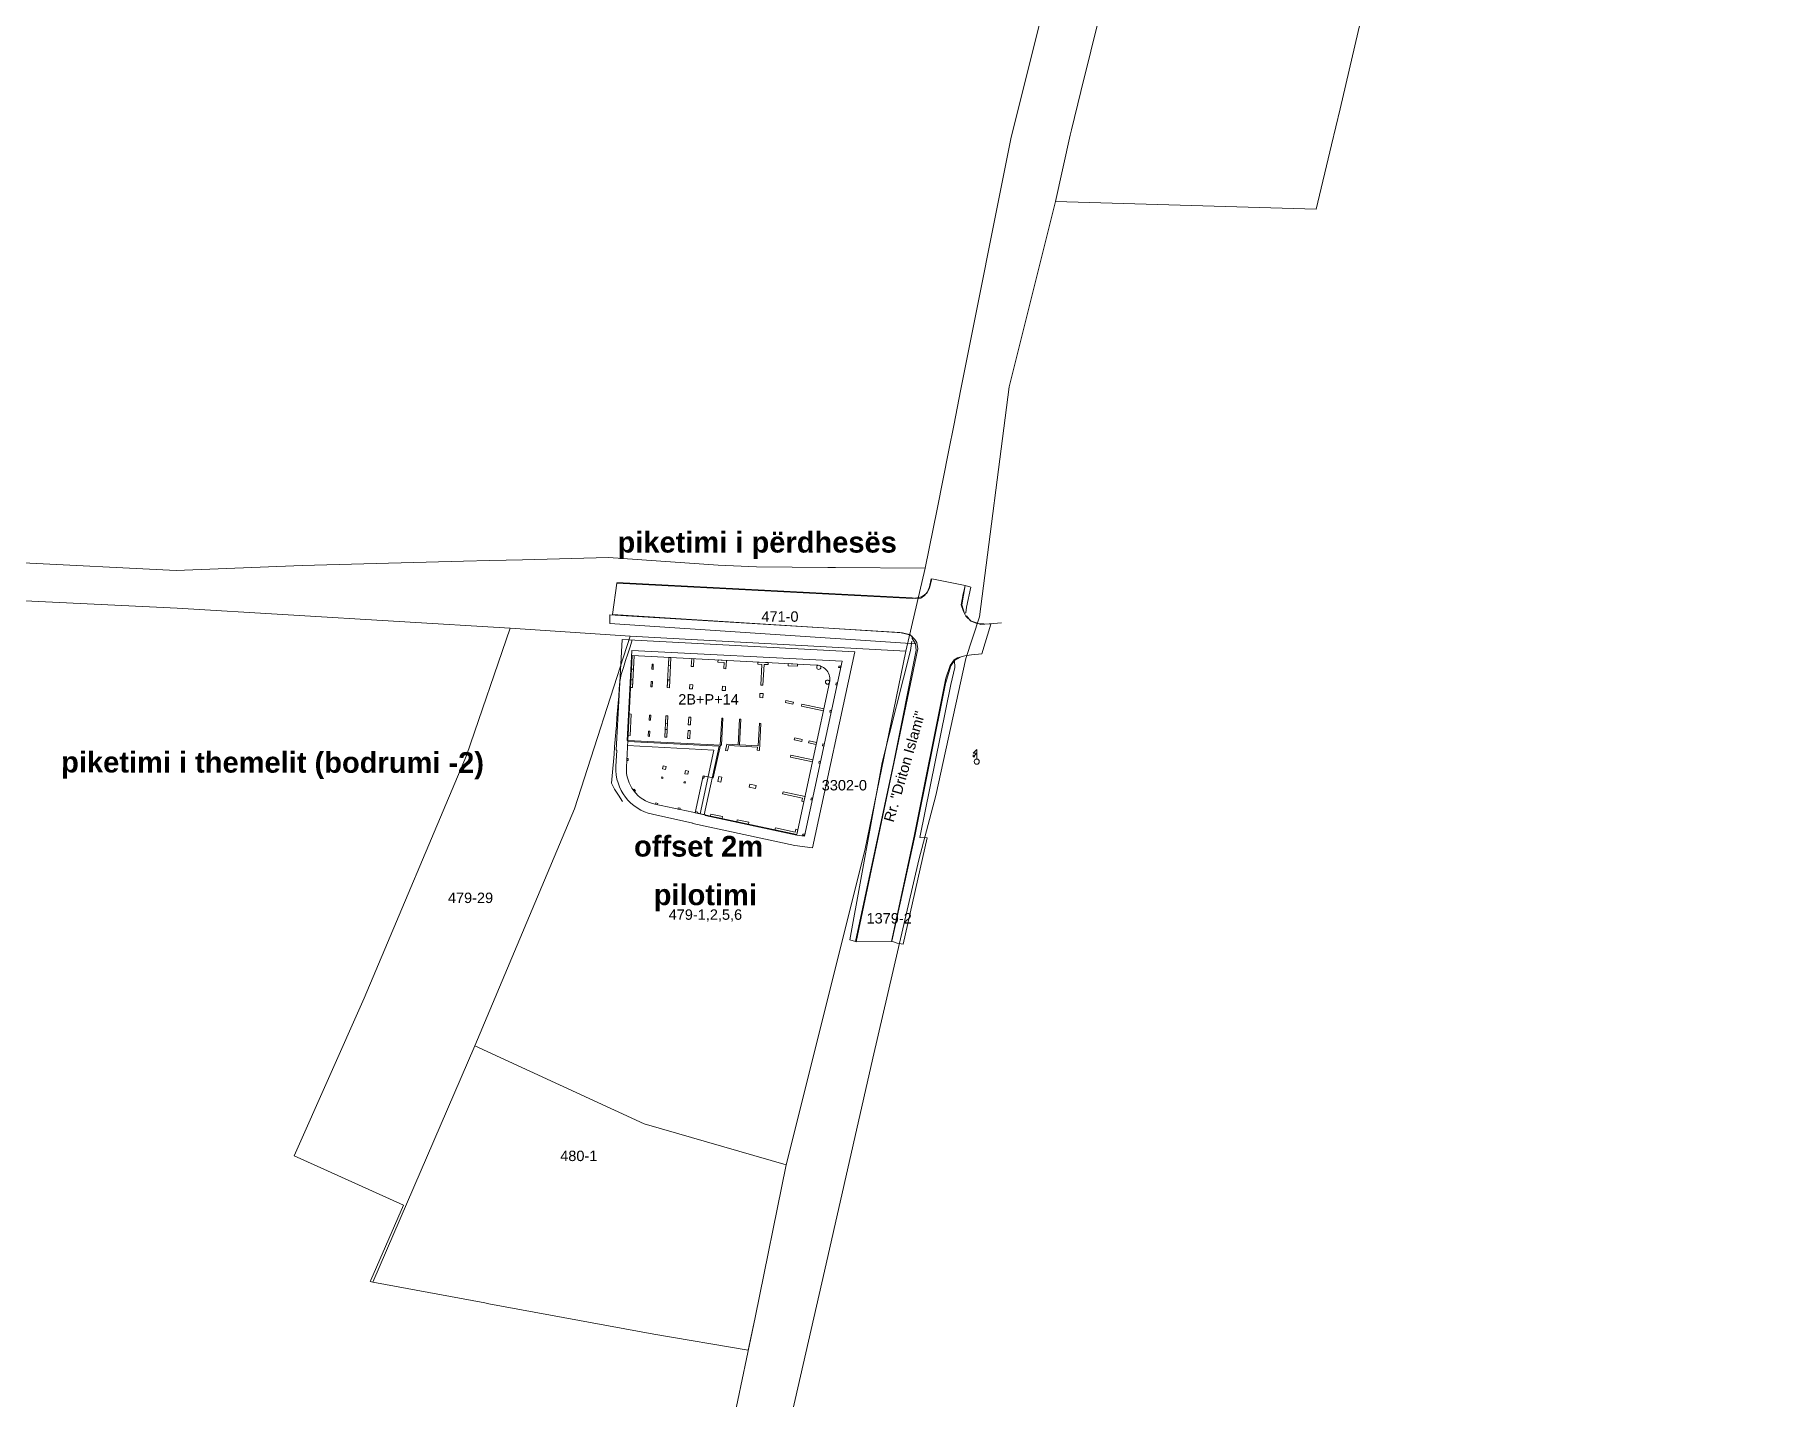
# Model space of a CAD drawing. Header units: metres. Extents: x 7511907 to 7512702, y 4691584 to 4693913.
# Drawn here: x 7512153.7 to 7512486.5, y 4693377.3 to 4693639.6 of the extents above; entities that cross this region are included whole.
import ezdxf
from ezdxf.enums import TextEntityAlignment as Align

# ---------------------------------------------------------------- set-up
doc = ezdxf.new("R2010")
doc.units = ezdxf.units.M
doc.layers.get('0').update_dxf_attribs({"lineweight": 0})
for name, color, linetype, lineweight, true_color in [('2D Drafting - General_Pen_No__88', 7, 'Continuous', 0, 0xfd4435), ('Shtyllat', 7, 'Continuous', 0, 0xa80f02), ('Shtyllat b1', 7, 'Continuous', 0, 0x182891), ('Shtyllat b2', 7, 'Continuous', 0, 0x496f39)]:
    doc.layers.add(name, color=color, linetype=linetype, lineweight=lineweight, true_color=true_color)
for name, color, linetype, lineweight in [('A - Pllaka e Përdhesës _Pen_No__6', 1, 'Continuous', 0), ('Asfallt', 97, 'Continuous', 0), ('Dimensione', 7, 'Continuous', 0), ('etazha', 7, 'Continuous', 0), ('Nr-Kojshi', 251, 'Continuous', 0), ('Nr-Ri', 1, 'Continuous', 0), ('ofset', 5, 'Continuous', 0), ('Parc-Kojshi', 251, 'Continuous', 0), ('ParcRePo', 1, 'Continuous', 0), ('Perdhesa o3 ferizaj', 1, 'Continuous', 0), ('Shtyllat kati 1', 3, 'Continuous', 0), ('Shtyllat perdhesa', 1, 'Continuous', 0), ('Themel pllaka o3 ferizaj', 30, 'Continuous', 0), ('trotuar', 155, 'Continuous', 0)]:
    doc.layers.add(name, color=color, linetype=linetype, lineweight=lineweight)
doc.styles.add('GENERATED_STYLE_1', font='arialbd.ttf')
doc.styles.add('GENERATED_STYLE_2', font='arial.ttf')
doc.styles.get("Standard").update_dxf_attribs({"font": 'arial.ttf'})

# ---------------------------------------------------------------- blocks, each defined once
blk = doc.blocks.new('Pole electricity_ Shtyllë Elekrike Druri - tension i lartë')
at = {"color": 1, "linetype": 'ByBlock', "lineweight": 0, "flags": 128}
for points in [[(0, 0.5), (0, 2.35), (-0.7, 1.65), (0, 1.65), (-0.7, 0.95)], [(-0.35, 0.95), (-0.7, 0.95), (-0.7, 1.3)]]:
    blk.add_lwpolyline(points, dxfattribs=at)
at = {"color": 1, "linetype": 'ByBlock', "lineweight": 0}
blk.add_circle((0, 0), 0.5, dxfattribs=at)
blk = doc.blocks.new('Shtylle_Elekrike_Druri')
at = {"color": 1, "lineweight": 0}
blk.add_blockref('Pole electricity_ Shtyllë Elekrike Druri - tension i lartë', (0, 0), dxfattribs=at)

msp = doc.modelspace()

# ---------------------------------------------------------------- linework, layer by layer
at = {"layer": 'A - Pllaka e Përdhesës _Pen_No__6', "linetype": 'Continuous', "lineweight": 0, "flags": 128}
msp.add_lwpolyline([(7512280.786, 4693489.943), (7512282.32, 4693497.07), (7512284.275, 4693496.649), (7512285.628, 4693502.936), (7512267.822, 4693503.854), (7512268.665, 4693520.182), (7512304.095, 4693518.358, -0.4618664), (7512306.642, 4693515.033), (7512300.339, 4693485.736)], format="xyb", close=True, dxfattribs=at)
at = {"layer": 'Asfallt'}
msp.add_polyline3d([(7512265.701, 4693534.097, 621.822), (7512322.558, 4693531.172, 621.389), (7512323.802, 4693531.35, 621.329), (7512324.475, 4693531.52, 621.358), (7512325.351, 4693532.182, 621.387), (7512325.864, 4693533.142, 621.375), (7512326.322, 4693534.949, 621.377), (7512332.702, 4693533.647, 621.094), (7512332.478, 4693532.518, 621.189), (7512332.478, 4693532.518, 621.189), (7512332.324, 4693532.075, 621.026), (7512331.998, 4693530.278, 620.999), (7512331.979, 4693529.952, 621.011), (7512332.374, 4693528.644, 621.233), (7512332.853, 4693527.776, 621.1), (7512333.892, 4693526.821, 621.03), (7512334.943, 4693526.354, 621.044), (7512337.673, 4693526.239, 621.087), (7512335.906, 4693520.494, 621.283), (7512333.968, 4693520.342, 621.324), (7512332.637, 4693520.134, 621.293), (7512331.232, 4693519.76, 621.242), (7512330.59, 4693519.359, 621.181), (7512329.852, 4693518.243, 621.298), (7512329.002, 4693515.822, 0), (7512322.941, 4693485.469, 621.514), (7512318.539, 4693465.209, 621.647), (7512311.78, 4693465.136, 621.762), (7512319.075, 4693499.771, 621.513), (7512323.636, 4693521.491, 621.387), (7512323.432, 4693522.703, 621.408), (7512323.011, 4693523.301, 621.263), (7512322.088, 4693524.254, 621.347), (7512321.464, 4693524.373, 621.341), (7512320.682, 4693524.549, 621.159), (7512264.895, 4693528.11, 621.753), (7512265.701, 4693534.097, 621.822)], dxfattribs=at)
at = {"layer": 'ofset', "flags": 128}
msp.add_lwpolyline([(7512266.793, 4693492.13), (7512266.037, 4693493.309), (7512265.282, 4693494.488), (7512264.721, 4693495.65), (7512264.834, 4693497.046), (7512264.947, 4693498.441), (7512265.061, 4693499.837), (7512265.174, 4693501.232), (7512265.287, 4693502.627), (7512265.401, 4693504.023), (7512265.514, 4693505.418), (7512265.627, 4693506.814), (7512265.74, 4693508.209), (7512265.854, 4693509.604), (7512265.967, 4693511), (7512266.08, 4693512.395), (7512266.194, 4693513.791), (7512266.307, 4693515.186), (7512266.543, 4693516.542), (7512266.973, 4693517.874), (7512267.402, 4693519.207), (7512267.832, 4693520.539), (7512268.262, 4693521.872), (7512268.691, 4693523.204)], dxfattribs=at)
at = {"layer": 'ofset', "linetype": 'Continuous', "lineweight": 20}
msp.add_lwpolyline([(7512266.747, 4693523.288), (7512265.619, 4693501.968), (7512265.719, 4693501.962), (7512265.554, 4693498.825, 0.3679548), (7512272.559, 4693489.657), (7512280.346, 4693487.972), (7512280.324, 4693487.874), (7512299.968, 4693483.622), (7512303.364, 4693483.231), (7512311.523, 4693520.925)], format="xyb", close=True, dxfattribs=at)
at = {"layer": 'Parc-Kojshi', "flags": 128}
for points in [[(7512410.495, 4693845.622), (7512419.437, 4693879.85), (7512427.238, 4693905.508), (7512417.708, 4693912.968), (7512410.637, 4693883.96), (7512402.376, 4693858.521), (7512401.436, 4693856.401), (7512399.646, 4693848.962), (7512387.074, 4693810.674), (7512374.553, 4693762.567), (7512365.481, 4693720.989), (7512354.679, 4693672.322), (7512341.507, 4693619.595), (7512331.906, 4693571.427), (7512330.518, 4693564.459), (7512329.567, 4693559.681), (7512327.31, 4693548.35), (7512325.054, 4693537.019), (7512321.284, 4693521.05), (7512313.392, 4693482.692), (7512298.32, 4693422.255), (7512292.329, 4693392.887), (7512286.488, 4693365.068)], [(7512296.938, 4693363.648), (7512305.639, 4693401.766), (7512314.971, 4693442.754), (7512323.792, 4693480.882), (7512327.1, 4693493.27), (7512332.854, 4693519.6), (7512335.464, 4693527.649), (7512341.196, 4693571.847), (7512350.105, 4693607.496)], [(7512146.434, 4693530.987), (7512181.134, 4693529.325), (7512245.216, 4693525.466), (7512268.255, 4693523.885), (7512321.284, 4693521.05), (7512321.284, 4693521.05), (7512325.054, 4693537.019), (7512307.771, 4693537.098), (7512306.311, 4693537.105), (7512292.564, 4693537.23), (7512285.193, 4693537.553), (7512264.114, 4693539.042), (7512247.604, 4693538.622), (7512241.28, 4693538.46), (7512236.21, 4693538.32), (7512219.453, 4693537.88), (7512205.164, 4693537.504), (7512180.964, 4693536.525), (7512150.244, 4693538.066)], [(7512268.255, 4693523.885), (7512257.562, 4693490.724), (7512238.421, 4693445.097), (7512218.794, 4693399.668), (7512218.276, 4693399.764), (7512218.406, 4693400.062), (7512224.682, 4693414.487), (7512210.095, 4693421.075), (7512203.687, 4693423.971), (7512217.091, 4693454.317), (7512236.773, 4693500.994), (7512245.216, 4693525.466), (7512268.255, 4693523.885)], [(7512238.421, 4693445.097), (7512270.99, 4693430.126), (7512298.32, 4693422.255), (7512292.329, 4693392.887), (7512291.006, 4693386.587), (7512272.862, 4693389.694), (7512241.115, 4693395.524), (7512240.319, 4693395.67), (7512218.794, 4693399.668), (7512238.421, 4693445.097)]]:
    msp.add_lwpolyline(points, dxfattribs=at)
at = {"layer": 'Parc-Kojshi', "linetype": 'Continuous'}
for points in [[(7512410.495, 4693845.622), (7512419.437, 4693879.85), (7512427.238, 4693905.508), (7512417.708, 4693912.968), (7512410.637, 4693883.96), (7512402.376, 4693858.521), (7512401.436, 4693856.401), (7512399.646, 4693848.962), (7512387.074, 4693810.674), (7512374.553, 4693762.567), (7512365.481, 4693720.989), (7512354.679, 4693672.322), (7512341.507, 4693619.595), (7512331.906, 4693571.427), (7512330.518, 4693564.459), (7512329.567, 4693559.681), (7512327.31, 4693548.35), (7512325.054, 4693537.019), (7512321.284, 4693521.05), (7512313.392, 4693482.692), (7512298.32, 4693422.255), (7512292.329, 4693392.887), (7512286.488, 4693365.068)], [(7512296.938, 4693363.648), (7512305.639, 4693401.766), (7512314.971, 4693442.754), (7512323.792, 4693480.882), (7512327.1, 4693493.27), (7512332.854, 4693519.6), (7512335.464, 4693527.649), (7512341.196, 4693571.847), (7512350.105, 4693607.496)]]:
    msp.add_lwpolyline(points, dxfattribs=at)
at = {"layer": 'ParcRePo', "color": 0, "flags": 128}
msp.add_lwpolyline([(7512478.503, 4693688.638), (7512486.45, 4693673.31), (7512470.948, 4693669.021), (7512470.313, 4693672.792), (7512414.894, 4693669.52), (7512411.568, 4693654.296), (7512404.867, 4693625.319), (7512403.203, 4693618.43), (7512400.216, 4693606.068), (7512350.105, 4693607.496), (7512352.914, 4693620.255), (7512353.143, 4693621.297), (7512354.962, 4693628.654), (7512362.713, 4693660.001), (7512366.125, 4693673.798), (7512369.821, 4693689.755), (7512373.519, 4693705.721), (7512394.35, 4693703.46), (7512422.64, 4693701.59), (7512474.01, 4693698.11)], close=True, dxfattribs=at)
at = {"layer": 'Shtyllat', "color": 14, "linetype": 'Continuous', "true_color": 0xa80f02}
for points in [[(7512268.665, 4693520.182), (7512268.349, 4693514.04), (7512268.748, 4693514.019), (7512269.064, 4693520.162)], [(7512268.748, 4693514.019), (7512268.825, 4693515.517), (7512268.426, 4693515.538), (7512268.349, 4693514.04)], [(7512275.336, 4693504.469), (7512275.413, 4693505.967), (7512275.013, 4693505.987)]]:
    msp.add_lwpolyline(points, dxfattribs=at)
for points in [[(7512268.931, 4693517.565), (7512269.064, 4693520.162), (7512268.665, 4693520.182), (7512268.531, 4693517.586)], [(7512272.485, 4693518.534), (7512272.735, 4693518.521), (7512272.683, 4693517.522), (7512272.434, 4693517.535)], [(7512275.827, 4693514.005), (7512276.125, 4693519.798), (7512275.726, 4693519.818), (7512275.427, 4693514.026)], [(7512280.442, 4693518.073), (7512280.519, 4693519.571), (7512280.12, 4693519.592), (7512280.043, 4693518.094)], [(7512286.704, 4693517.651), (7512286.786, 4693519.249), (7512285.188, 4693519.331), (7512285.167, 4693518.931), (7512286.366, 4693518.87), (7512286.304, 4693517.671)], [(7512293.825, 4693514.48), (7512294.03, 4693518.475), (7512294.83, 4693518.434), (7512294.85, 4693518.834), (7512292.853, 4693518.936), (7512292.832, 4693518.537), (7512293.631, 4693518.496), (7512293.426, 4693514.501)], [(7512300.467, 4693518.144), (7512300.487, 4693518.543), (7512298.69, 4693518.636), (7512298.669, 4693518.236)], [(7512272.313, 4693515.187), (7512272.563, 4693515.175), (7512272.511, 4693514.176), (7512272.261, 4693514.189)], [(7512280.296, 4693513.775), (7512280.337, 4693514.574), (7512279.738, 4693514.605), (7512279.697, 4693513.806)], [(7512286.592, 4693513.451), (7512286.634, 4693514.25), (7512286.034, 4693514.281), (7512285.993, 4693513.482)], [(7512307.896, 4693514.921), (7512307.812, 4693514.53), (7512308.057, 4693514.477), (7512308.141, 4693514.868)], [(7512293.801, 4693512.065), (7512293.842, 4693512.864), (7512293.243, 4693512.895), (7512293.202, 4693512.096)], [(7512299.597, 4693510.816), (7512299.682, 4693511.207), (7512298.215, 4693511.523), (7512298.131, 4693511.132)], [(7512305.463, 4693509.554), (7512305.547, 4693509.945), (7512301.324, 4693510.854), (7512301.24, 4693510.463)], [(7512268.275, 4693504.832), (7512268.486, 4693508.927), (7512268.086, 4693508.947), (7512267.876, 4693504.853)], [(7512271.981, 4693508.747), (7512272.231, 4693508.734), (7512272.18, 4693507.735), (7512271.93, 4693507.748)], [(7512275.336, 4693504.469), (7512275.547, 4693508.563), (7512275.147, 4693508.584), (7512274.936, 4693504.489)], [(7512279.864, 4693506.839), (7512279.941, 4693508.337), (7512279.541, 4693508.358), (7512279.464, 4693506.86)], [(7512285.888, 4693508.131), (7512285.621, 4693502.938), (7512285.87, 4693502.925), (7512286.138, 4693508.118)], [(7512289.333, 4693507.954), (7512289.583, 4693507.941), (7512289.329, 4693502.997), (7512292.924, 4693502.812), (7512293.148, 4693507.156), (7512293.397, 4693507.144), (7512293.13, 4693501.95), (7512292.73, 4693501.971), (7512292.761, 4693502.57), (7512287.246, 4693502.854), (7512287.034, 4693501.865), (7512286.643, 4693501.949), (7512286.895, 4693503.123), (7512289.079, 4693503.01)], [(7512271.822, 4693505.651), (7512272.072, 4693505.638), (7512272.02, 4693504.639), (7512271.771, 4693504.652)], [(7512279.73, 4693504.242), (7512279.807, 4693505.74), (7512279.408, 4693505.761), (7512279.33, 4693504.263)], [(7512301.313, 4693503.671), (7512299.846, 4693503.986), (7512299.931, 4693504.377), (7512301.397, 4693504.062)], [(7512304.07, 4693503.077), (7512302.603, 4693503.393), (7512302.687, 4693503.784), (7512304.154, 4693503.468)], [(7512303.354, 4693499.751), (7512299.131, 4693500.659), (7512299.215, 4693501.05), (7512303.438, 4693500.142)], [(7512285.147, 4693495.95), (7512285.734, 4693495.824), (7512285.944, 4693496.801), (7512285.358, 4693496.928)], [(7512292.364, 4693494.602), (7512291.191, 4693494.854), (7512291.317, 4693495.441), (7512292.49, 4693495.188)], [(7512297.607, 4693493.576), (7512301.438, 4693492.755), (7512301.313, 4693492.165), (7512301.704, 4693492.081), (7512301.914, 4693493.059), (7512297.691, 4693493.967)], [(7512283.719, 4693489.312), (7512285.968, 4693488.828), (7512286.052, 4693489.219), (7512283.803, 4693489.703)], [(7512288.796, 4693488.22), (7512291.044, 4693487.736), (7512291.128, 4693488.127), (7512288.88, 4693488.611)], [(7512296.135, 4693486.641), (7512300.339, 4693485.736), (7512300.549, 4693486.714), (7512300.158, 4693486.798), (7512300.032, 4693486.211), (7512296.219, 4693487.032)]]:
    msp.add_lwpolyline(points, close=True, dxfattribs=at)
for centre in [(7512304.567, 4693517.933), (7512306.241, 4693515.073)]:
    msp.add_circle(centre, 0.4, dxfattribs=at)
at = {"layer": 'Shtyllat b1', "linetype": 'Continuous'}
for points in [[(7512308.799, 4693518.115), (7512308.399, 4693518.136), (7512308.386, 4693517.886), (7512308.786, 4693517.866)], [(7512306.769, 4693509.682), (7512306.685, 4693509.291), (7512306.93, 4693509.239), (7512307.014, 4693509.63)], [(7512267.645, 4693500.409), (7512267.624, 4693500.009), (7512267.874, 4693499.996), (7512267.894, 4693500.396)], [(7512305.371, 4693503.181), (7512305.287, 4693502.79), (7512305.531, 4693502.737), (7512305.615, 4693503.129)], [(7512274.505, 4693498.395), (7512275.09, 4693498.269), (7512275.217, 4693498.858), (7512274.632, 4693498.984)], [(7512278.811, 4693497.468), (7512279.397, 4693497.342), (7512279.523, 4693497.931), (7512278.938, 4693498.057)], [(7512304.66, 4693499.879), (7512304.576, 4693499.488), (7512304.82, 4693499.435), (7512304.905, 4693499.826)], [(7512268.852, 4693494.329), (7512269.095, 4693494.011), (7512269.294, 4693494.163), (7512269.05, 4693494.481)], [(7512273.141, 4693491.588), (7512273.532, 4693491.504), (7512273.585, 4693491.748), (7512273.194, 4693491.832)], [(7512277.449, 4693490.661), (7512277.84, 4693490.577), (7512277.893, 4693490.821), (7512277.502, 4693490.905)], [(7512303.136, 4693492.796), (7512303.052, 4693492.405), (7512303.297, 4693492.352), (7512303.381, 4693492.743)], [(7512301.439, 4693485.611), (7512301.837, 4693485.566), (7512301.865, 4693485.814), (7512301.467, 4693485.859)]]:
    msp.add_lwpolyline(points, close=True, dxfattribs=at)
at = {"layer": 'Shtyllat b2', "linetype": 'Continuous'}
for points in [[(7512274.298, 4693496.607), (7512274.542, 4693496.554), (7512274.595, 4693496.799), (7512274.35, 4693496.851)], [(7512278.606, 4693495.68), (7512278.85, 4693495.627), (7512278.903, 4693495.872), (7512278.658, 4693495.924)]]:
    msp.add_lwpolyline(points, close=True, dxfattribs=at)
at = {"layer": 'Shtyllat kati 1', "linetype": 'Continuous'}
for points in [[(7512275.726, 4693519.818), (7512275.648, 4693518.32)], [(7512275.648, 4693518.32), (7512276.048, 4693518.3), (7512276.125, 4693519.798)], [(7512275.504, 4693515.524), (7512275.427, 4693514.026), (7512275.827, 4693514.005), (7512275.904, 4693515.503)], [(7512275.827, 4693514.005), (7512275.904, 4693515.503), (7512275.504, 4693515.524)], [(7512275.336, 4693504.469), (7512275.413, 4693505.967), (7512275.013, 4693505.987), (7512274.936, 4693504.489)]]:
    msp.add_lwpolyline(points, dxfattribs=at)
msp.add_lwpolyline([(7512275.469, 4693507.065), (7512275.547, 4693508.563), (7512275.147, 4693508.584), (7512275.07, 4693507.086)], close=True, dxfattribs=at)
at = {"layer": 'Shtyllat perdhesa', "linetype": 'Continuous'}
for points in [[(7512282.225, 4693496.63), (7512282.32, 4693497.07), (7512282.564, 4693497.017), (7512282.469, 4693496.577)], [(7512281.226, 4693489.848), (7512280.786, 4693489.943), (7512280.839, 4693490.187), (7512281.279, 4693490.093)]]:
    msp.add_lwpolyline(points, close=True, dxfattribs=at)
at = {"layer": 'Themel pllaka o3 ferizaj', "color": 30, "linetype": 'Continuous'}
msp.add_lwpolyline([(7512268.616, 4693521.186), (7512267.722, 4693503.859), (7512267.822, 4693503.854), (7512267.558, 4693498.719, 0.3679548), (7512272.997, 4693491.619), (7512282.742, 4693489.522), (7512282.72, 4693489.424), (7512300.318, 4693485.638), (7512301.815, 4693485.468), (7512309.052, 4693519.104)], format="xyb", close=True, dxfattribs=at)
at = {"layer": 'Themel pllaka o3 ferizaj', "color": 30, "linetype": 'Continuous', "elevation": 615.15}
for points in [[(7512282.546, 4693489.564), (7512285.376, 4693502.75), (7512267.812, 4693503.654)], [(7512281.764, 4693489.733), (7512284.397, 4693502), (7512267.771, 4693502.855)]]:
    msp.add_lwpolyline(points, dxfattribs=at)
at = {"layer": 'trotuar'}
for points in [[(7512265.729, 4693534.209, 621.915), (7512322.508, 4693531.257, 621.401), (7512323.196, 4693531.175, 621.671), (7512324.192, 4693531.236, 621.623), (7512324.908, 4693531.737, 621.703), (7512325.487, 4693532.426, 621.448), (7512325.888, 4693533.37, 621.418), (7512326.197, 4693534.938, 621.396)], [(7512332.702, 4693533.647, 621.094), (7512333.817, 4693533.326, 621.403), (7512332.971, 4693529.489, 621.377), (7512332.842, 4693528.406, 621.379), (7512332.589, 4693528.271, 621.402), (7512332.063, 4693529.914, 621.292), (7512332.749, 4693533.666, 621.242)], [(7512264.343, 4693527.994, 621.886), (7512264.344, 4693526.325, 621.934), (7512323.154, 4693522.454, 621.368), (7512322.552, 4693523.461, 621.402), (7512322.512, 4693523.903, 621.378), (7512321.753, 4693524.236, 621.368), (7512320.133, 4693524.587, 621.25), (7512264.343, 4693527.994, 621.886)], [(7512332.989, 4693527.813, 621.402), (7512333.746, 4693526.883, 621.469), (7512334.722, 4693526.555, 621.448), (7512335.735, 4693526.187, 621.393), (7512339.739, 4693526.467, 621.63)], [(7512322.44, 4693522.946, 621.352), (7512322.177, 4693521.186, 621.388), (7512316.784, 4693499.635, 621.648), (7512310.566, 4693465.504, 621.794), (7512311.616, 4693465.194, 621.825), (7512318.969, 4693499.698, 621.592), (7512323.305, 4693521.237, 621.362), (7512323.154, 4693522.454, 621.368)], [(7512331.79, 4693519.878, 621.322), (7512330.643, 4693519.256, 621.306), (7512329.963, 4693518.183, 621.38), (7512328.947, 4693514.793, 621.365), (7512323.022, 4693485.461, 621.512), (7512318.628, 4693465.241, 621.651), (7512319.627, 4693464.89, 621.707), (7512320.768, 4693464.682, 621.67), (7512325.39, 4693485.14, 621.507), (7512324.018, 4693485.168, 621.521), (7512329.973, 4693514.647, 621.338), (7512330.743, 4693517.867, 621.401), (7512330.643, 4693519.256, 621.306)]]:
    msp.add_polyline3d(points, dxfattribs=at)

# ---------------------------------------------------------------- block references
at = {"layer": 'Dimensione', "color": 1}
msp.add_blockref('Shtylle_Elekrike_Druri', (7512334.944, 4693499.781), dxfattribs=at)

# ---------------------------------------------------------------- texts
at = {"layer": '2D Drafting - General_Pen_No__88', "color": 20, "true_color": 0xfd4435, "style": 'GENERATED_STYLE_1'}
msp.add_text('pilotimi', height=4, rotation=359.92762, dxfattribs=at).set_placement((7512272.809, 4693472.188))
at = {"layer": 'etazha', "color": 1}
msp.add_text('2B+P+14', height=2, dxfattribs=at).set_placement((7512283.354, 4693511.759), align=Align.MIDDLE_CENTER)
at = {"layer": 'Nr-Kojshi'}
for s, p in [('471-0', (7512297.1, 4693527.687)), ('1379-2', (7512318.101, 4693469.65))]:
    msp.add_text(s, height=2, dxfattribs=at).set_placement(p, align=Align.MIDDLE_CENTER)
for s, p in [('479-29', (7512233.229, 4693472.589)), ('479-1,2,5,6', (7512275.686, 4693469.363)), ('480-1', (7512254.83, 4693422.958))]:
    msp.add_text(s, height=2, dxfattribs=at).set_placement(p)
at = {"layer": 'Nr-Ri', "color": 0}
msp.add_text('Rr. "Driton Islami"', height=2, rotation=73.89037, dxfattribs=at).set_placement((7512318.944, 4693487.993))
msp.add_text('3302-0', height=2, dxfattribs=at).set_placement((7512305.13, 4693494.246))
at = {"layer": 'ofset', "linetype": 'Continuous', "lineweight": 20, "style": 'GENERATED_STYLE_1'}
msp.add_text('offset 2m', height=4, rotation=359.92762, dxfattribs=at).set_placement((7512269.022, 4693481.523))
at = {"layer": 'Perdhesa o3 ferizaj', "linetype": 'Continuous', "lineweight": 20, "insert": (7512292.718, 4693543.987), "char_height": 4, "attachment_point": 2, "style": 'GENERATED_STYLE_2'}
msp.add_mtext('\\A1;{\\fArial|b1|i0|c0|p34;piketimi i përdhesës}', dxfattribs=at)
at = {"layer": 'Themel pllaka o3 ferizaj', "color": 30, "linetype": 'Continuous', "lineweight": -2, "insert": (7512199.503, 4693501.656), "char_height": 4, "attachment_point": 2, "rotation": 359.92762, "style": 'GENERATED_STYLE_2'}
msp.add_mtext('\\A1;{\\fArial|b1|i0|c0|p34;piketimi i themelit (bodrumi -2)}', dxfattribs=at)

doc.saveas('drawing.dxf')
